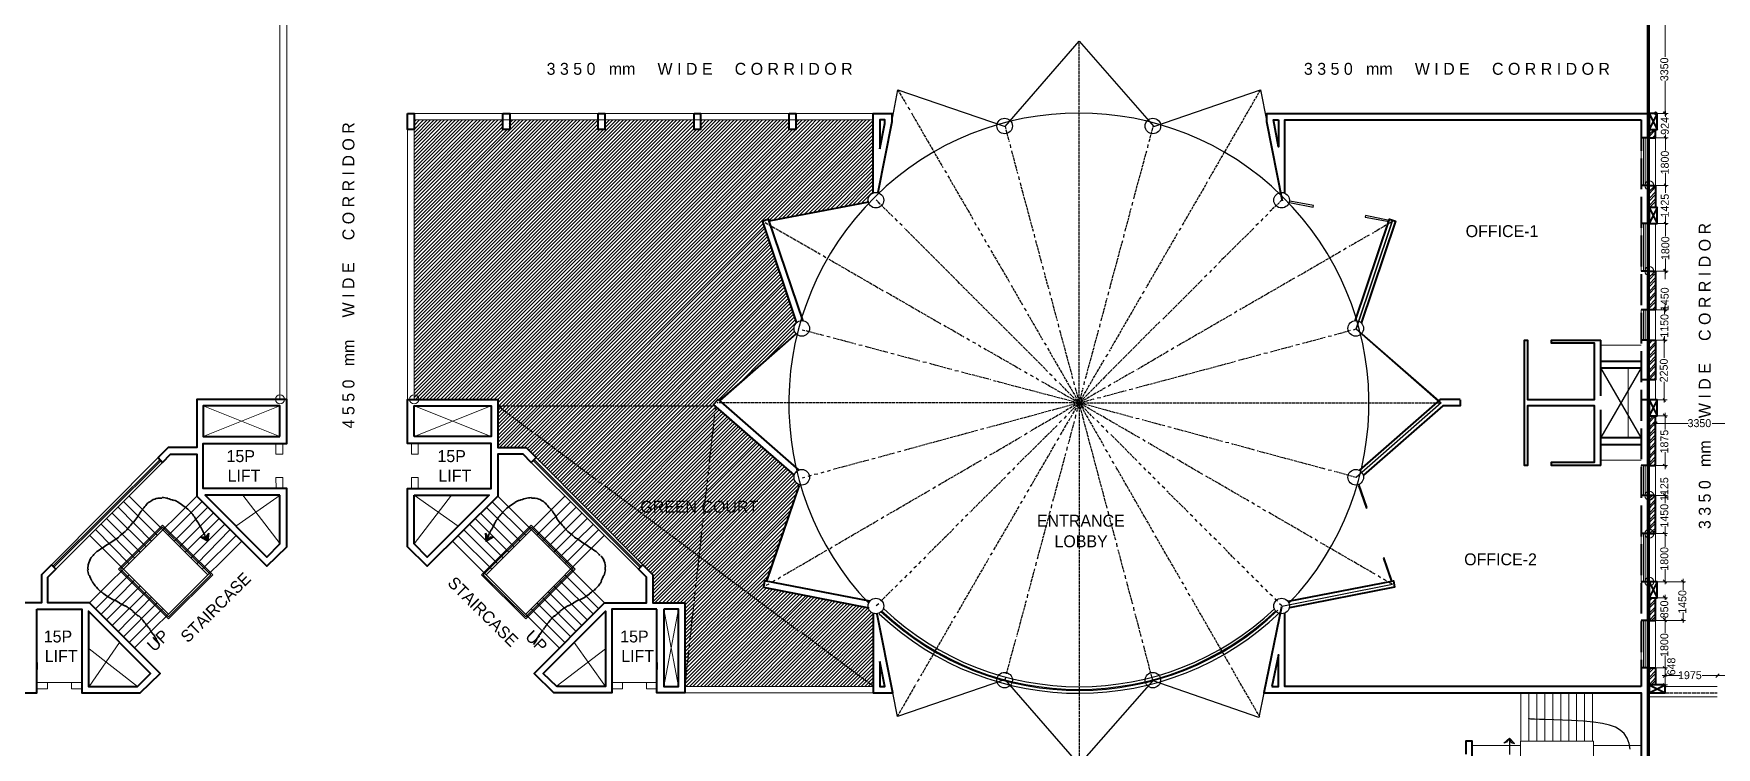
# Model space of a CAD drawing. Header units: millimetres. Extents: x 23593 to 241524, y 4405 to 182732.
# Drawn here: x 105452 to 168874, y 51549 to 78439 of the extents above; entities that cross this region are included whole.
import ezdxf

# ---------------------------------------------------------------- set-up
doc = ezdxf.new("R2010")
doc.units = ezdxf.units.MM
doc.linetypes.add('PDF_IMPORT', pattern=[1, 0.8, -0.2])
for name, color, linetype in [('PDF_0', 7, 'Continuous'), ('PDF_AR_DIMENSION', 7, 'Continuous'), ('PDF_AR_ELEVATION', 2, 'Continuous'), ('PDF_AR_ELEVATIONS', 2, 'Continuous'), ('PDF_AR_STEPS', 6, 'Continuous'), ('PDF_dimensions', 1, 'Continuous'), ('PDF_ele', 3, 'Continuous'), ('PDF_ST COLUMN', 1, 'Continuous'), ('PDF_steps', 2, 'Continuous'), ('PDF_Text', 7, 'Continuous'), ('PDF_wall', 7, 'Continuous'), ('PDF_WINDOW', 2, 'Continuous'), ('PDF_window1', 4, 'Continuous')]:
    doc.layers.add(name, color=color, linetype=linetype)
for name, color, linetype, true_color in [('PDF_AR_HATCH', 7, 'Continuous', 0x767676), ('PDF_AR_WINDOW', 7, 'Continuous', 0x00a5dd), ('PDF_exp gap', 7, 'Continuous', 0xdd006e), ('PDF_faint 0.09', 9, 'Continuous', 0x808080)]:
    doc.layers.add(name, color=color, linetype=linetype, true_color=true_color)
doc.styles.add('PDF Century Gothic', font='GOTHIC.TTF')

msp = doc.modelspace()

# ---------------------------------------------------------------- hatches: boundary and pattern name
at = {"layer": 'PDF_wall', "transparency": 33554559}
msp.add_hatch(color=2, dxfattribs=at).paths.add_polyline_path([(166584, 75513), (166546, 75494), (166508, 75456), (166508, 75419), (166546, 75381), (166584, 75362), (166622, 75381), (166659, 75419), (166659, 75456), (166622, 75494)])

# ---------------------------------------------------------------- linework, layer by layer
at = {"layer": 'PDF_0', "color": 8, "lineweight": 25, "true_color": 0x808080}
for points in [[(137797, 75117), (138023, 76325), (142063, 74947), (144857, 78156), (147669, 74947), (151690, 76325), (151936, 75117)], [(142252, 74267), (142271, 74135)], [(147443, 74135), (147462, 74267)], [(142573, 73059), (142592, 72927)], [(146858, 71964), (146877, 72096)], [(138005, 71379), (137929, 71473)], [(138193, 71209), (138099, 71285)], [(151615, 71285), (151520, 71209)], [(151785, 71473), (151709, 71379)], [(151973, 71643), (151879, 71549)], [(156655, 71360), (155296, 67321), (158505, 64527), (155296, 61714)], [(156655, 71341), (156655, 71341)], [(143158, 70888), (143177, 70756)], [(146537, 70756), (146556, 70888)], [(143479, 69680), (143498, 69548)], [(149670, 69340), (149576, 69265)], [(149840, 69529), (149765, 69435)], [(150029, 69699), (149935, 69605)], [(143743, 68717), (143762, 68585)], [(145952, 68585), (145971, 68717)], [(144064, 67509), (144083, 67377)], [(145631, 67377), (145650, 67509)], [(155201, 67283), (155296, 67321)], [(135343, 67037), (135475, 67019)], [(136551, 66716), (136683, 66698)], [(153030, 66716), (153163, 66735)], [(154239, 67037), (154371, 67056)], [(137759, 66396), (137891, 66377)], [(138967, 66075), (139099, 66056)], [(151822, 66396), (151954, 66414)], [(140175, 65754), (140308, 65735)], [(143837, 65546), (143743, 65622)], [(144007, 65357), (143932, 65452)], [(144649, 65338), (144668, 65206)], [(145046, 65206), (145064, 65338)], [(145536, 64716), (145669, 64734)], [(146744, 65036), (146877, 65055)], [(131152, 64281), (131152, 64414)], [(144725, 64074), (144706, 63942)], [(141270, 63545), (141138, 63526)], [(144196, 63866), (144102, 63772)], [(144366, 64036), (144291, 63942)], [(145612, 63772), (145518, 63866)], [(145782, 63602), (145687, 63677)], [(145952, 63413), (145876, 63507)], [(147122, 63923), (146990, 63942)], [(148330, 63602), (148198, 63621)], [(144404, 62866), (144385, 62734)], [(150501, 63017), (150369, 63036)], [(130907, 62035), (130907, 62167)], [(137174, 62431), (137042, 62413)], [(138137, 62696), (138005, 62677)], [(147198, 62186), (147103, 62262)], [(126867, 61488), (126754, 61544)], [(130850, 61544), (130850, 61676)], [(130869, 61790), (130888, 61922)], [(134512, 61714), (134418, 61695)], [(134758, 61790), (134626, 61752)], [(135003, 61846), (134871, 61827)], [(135230, 61922), (135116, 61884)], [(135475, 61978), (135362, 61941)], [(142252, 61922), (142157, 61827)], [(142422, 62092), (142346, 61997)], [(147367, 61997), (147292, 62092)], [(147556, 61827), (147462, 61922)], [(147726, 61658), (147632, 61733)], [(147896, 61469), (147820, 61563)], [(154371, 61978), (154239, 61997)], [(148085, 61299), (147990, 61393)], [(130718, 60298), (130718, 60431)], [(140666, 60317), (140572, 60242)], [(143819, 60695), (143800, 60563)], [(145971, 60317), (145952, 60449)], [(149142, 60242), (149047, 60317)], [(130662, 59808), (130662, 59940)], [(130680, 60053), (130699, 60185)], [(140308, 59978), (140213, 59883)], [(140477, 60147), (140402, 60053)], [(149312, 60053), (149236, 60147)], [(149500, 59883), (149406, 59978)], [(149670, 59713), (149576, 59789)], [(149840, 59524), (149765, 59619)], [(146291, 59109), (146273, 59241)], [(150029, 59355), (149935, 59449)], [(150199, 59185), (150105, 59260)], [(138722, 58373), (138628, 58298)], [(138892, 58562), (138797, 58467)], [(139062, 58732), (138986, 58637)], [(143233, 58524), (143215, 58392)], [(150916, 58467), (150822, 58562)], [(151086, 58298), (150992, 58373)], [(138193, 57844), (138099, 57769)], [(138363, 58033), (138269, 57939)], [(138533, 58203), (138458, 58109)], [(146612, 57901), (146593, 58033)], [(151256, 58109), (151181, 58203)], [(151445, 57939), (151350, 58033)], [(151615, 57769), (151520, 57844)], [(130360, 57071), (130360, 57203)], [(130378, 57316), (130397, 57448)], [(130416, 57561), (130416, 57693)], [(138005, 57675), (137929, 57580)], [(142913, 57316), (142894, 57184)], [(151785, 57580), (151709, 57675)], [(151973, 57410), (151879, 57505)], [(152143, 57240), (152049, 57316)], [(152332, 57052), (152238, 57146)], [(152502, 56863), (156674, 57693)], [(137306, 56957), (137212, 56882)], [(146933, 56693), (146914, 56825)], [(152502, 56882), (152407, 56957)], [(130171, 55334), (130171, 55466)], [(147254, 55485), (147235, 55617)], [(142044, 54088), (138005, 52710), (137835, 53597)], [(142082, 54164), (142044, 54069)], [(147669, 54107), (144857, 50898), (142063, 54107)], [(151822, 53597), (151634, 52672), (147613, 54069)]]:
    msp.add_lwpolyline(points, dxfattribs=at)
at = {"layer": 'PDF_0', "color": 6, "linetype": 'PDF_IMPORT', "lineweight": 25, "ltscale": 132.136405}
for points in [[(144857, 64508), (144857, 78156)], [(144857, 64546), (144857, 50898)]]:
    msp.add_lwpolyline(points, dxfattribs=at)
at = {"layer": 'PDF_0', "color": 6, "linetype": 'PDF_IMPORT', "lineweight": 25, "ltscale": 136.12131}
for points in [[(138023, 76325), (138344, 75777)], [(151690, 76325), (149746, 72965)], [(138533, 75456), (139722, 73399)], [(139911, 73078), (140855, 71455)], [(149689, 72851), (148745, 71228)], [(156655, 71360), (155900, 70907)], [(148557, 70907), (147367, 68850)], [(155786, 70850), (155031, 70416)], [(135419, 69944), (137476, 68755)], [(141535, 70265), (142233, 69076)], [(154710, 70228), (153087, 69284)], [(152974, 69227), (150916, 68038)], [(137589, 68699), (139647, 67509)], [(147179, 68529), (145989, 66471)], [(142913, 67887), (143479, 66905)], [(139760, 67453), (140515, 67019)], [(150595, 67849), (148538, 66660)], [(141270, 66584), (142686, 65773)], [(143668, 66584), (144857, 64527), (145801, 66150)], [(148217, 66471), (147028, 65773)], [(143441, 65338), (144857, 64527), (131209, 64527)], [(146914, 65716), (146159, 65282)], [(145838, 65093), (144857, 64527), (145801, 62885)], [(147141, 63205), (144857, 64527), (158505, 64527)], [(141497, 62564), (142686, 63262)], [(143026, 61374), (143970, 62998)], [(148443, 62450), (147462, 63017)], [(139553, 61431), (141176, 62375)], [(149519, 61827), (148557, 62394)], [(147669, 59638), (146235, 62129)], [(151256, 60827), (149633, 61771)], [(137608, 60298), (139232, 61242)], [(141648, 58996), (142592, 60619)], [(153634, 59449), (152011, 60393)], [(135664, 59166), (137287, 60110)], [(148670, 57901), (147726, 59524)], [(156013, 58071), (153955, 59260)], [(133720, 58033), (135343, 58977)], [(140270, 56617), (141459, 58675)], [(150539, 54654), (149104, 57146)], [(138892, 54239), (140081, 56297)], [(151671, 52691), (150595, 54541)]]:
    msp.add_lwpolyline(points, dxfattribs=at)
at = {"layer": 'PDF_0', "color": 6, "lineweight": 25}
for points in [[(138401, 75664), (138477, 75570)], [(139779, 73286), (139855, 73191)], [(140912, 71341), (140968, 71228)], [(141044, 71134), (141100, 71020)], [(148689, 71115), (148613, 71020)], [(141157, 70907), (141233, 70813)], [(141289, 70699), (141346, 70586)], [(141402, 70473), (141478, 70379)], [(135211, 70077), (135305, 70001)], [(154918, 70360), (154824, 70284)], [(147311, 68736), (147235, 68642)], [(142780, 68094), (142856, 68000)], [(150803, 67981), (150709, 67906)], [(140628, 66962), (140723, 66886)], [(140836, 66830), (140949, 66773)], [(141063, 66716), (141157, 66641)], [(143535, 66792), (143611, 66698)], [(148425, 66603), (148330, 66528)], [(145933, 66358), (145857, 66263)], [(142799, 65716), (142894, 65641)], [(143007, 65584), (143120, 65527)], [(143233, 65471), (143328, 65395)], [(146046, 65225), (145952, 65150)], [(142799, 63319), (142894, 63394)], [(144026, 63111), (144102, 63205)], [(147349, 63073), (147254, 63149)], [(141289, 62431), (141384, 62507)], [(145933, 62677), (145857, 62771)], [(146046, 62450), (145989, 62564)], [(146178, 62243), (146103, 62337)], [(139345, 61299), (139439, 61374)], [(142780, 60940), (142837, 61053)], [(142894, 61167), (142969, 61261)], [(142648, 60733), (142724, 60827)], [(151464, 60695), (151369, 60770)], [(151690, 60582), (151577, 60638)], [(151898, 60449), (151785, 60506)], [(137401, 60166), (137495, 60242)], [(135456, 59034), (135551, 59109)], [(153842, 59317), (153748, 59392)], [(141516, 58788), (141591, 58883)], [(133285, 57788), (133399, 57844)], [(133512, 57901), (133606, 57977)], [(148802, 57693), (148727, 57788)], [(156221, 57939), (156126, 58014)], [(156447, 57826), (156334, 57882)], [(156674, 57693), (156560, 57750)], [(133059, 57656), (133172, 57712)], [(148915, 57467), (148859, 57580)], [(149047, 57259), (148972, 57354)], [(140138, 56410), (140213, 56504)], [(138760, 54031), (138835, 54126)]]:
    msp.add_lwpolyline(points, dxfattribs=at)
at = {"layer": 'PDF_0', "lineweight": 13}
for points in [[(166867, 75494), (166999, 75381)], [(166999, 75400), (166905, 75494)], [(167018, 71247), (166905, 71341), (166999, 71247)], [(166999, 69435), (166886, 69548)], [(166905, 69548), (167018, 69435)], [(166980, 68000), (166867, 68094)], [(166886, 68094), (166999, 68000)], [(166961, 66849), (166867, 66943), (166980, 66849)], [(166867, 64697), (166961, 64583)], [(166999, 63979), (166867, 64112)], [(166867, 57863), (166999, 57731)], [(167660, 57750), (167565, 57844)], [(166999, 57127), (166867, 57259)], [(167565, 56391), (167660, 56297)], [(166999, 54315), (166867, 54182)], [(166999, 53824), (166867, 53956)]]:
    msp.add_lwpolyline(points, dxfattribs=at)
at = {"layer": 'PDF_0', "color": 8, "linetype": 'PDF_IMPORT', "lineweight": 25, "ltscale": 137.423935, "true_color": 0x808080}
for points in [[(142063, 74947), (142214, 74380)], [(147500, 74380), (147651, 74947)], [(142308, 74022), (142535, 73172)], [(146914, 72210), (147405, 74022)], [(142629, 72814), (143120, 71001)], [(146593, 71001), (146820, 71851)], [(143215, 70643), (143441, 69793)], [(146008, 68831), (146499, 70643)], [(143800, 68472), (144026, 67623)], [(145687, 67623), (145914, 68472)], [(134418, 67283), (135230, 67075)], [(144121, 67264), (144611, 65452)], [(145102, 65452), (145593, 67264)], [(135588, 66981), (136438, 66754)], [(136797, 66660), (137646, 66433)], [(152068, 66452), (152917, 66679)], [(153276, 66773), (154125, 67000)], [(138005, 66339), (138854, 66112)], [(139213, 66018), (140062, 65792)], [(146990, 65093), (150746, 66094)], [(150860, 66131), (151709, 66358)], [(140421, 65697), (141516, 65414)], [(141629, 65376), (144857, 64527), (141384, 63583)], [(144706, 65093), (144857, 64527), (145008, 65093)], [(145782, 64772), (146631, 64999)], [(145914, 60563), (144857, 64527), (144762, 64187)], [(146877, 63979), (144857, 64527), (145423, 64678)], [(141025, 63489), (138250, 62734)], [(144668, 63828), (144442, 62979)], [(148085, 63658), (147235, 63885)], [(150256, 63073), (148443, 63564)], [(151464, 62752), (150614, 62979)], [(136929, 62375), (135588, 62016)], [(144347, 62620), (143856, 60808)], [(154125, 62035), (151577, 62715)], [(155296, 61714), (154484, 61941)], [(143762, 60449), (143271, 58637)], [(146235, 59355), (146008, 60204)], [(146556, 58146), (146329, 58996)], [(143177, 58279), (142950, 57429)], [(146877, 56938), (146650, 57788)], [(142856, 57071), (142497, 55730)], [(147198, 55730), (146971, 56580)], [(142460, 55617), (142101, 54296)], [(147632, 54069), (147292, 55372)]]:
    msp.add_lwpolyline(points, dxfattribs=at)
at = {"layer": 'PDF_0', "color": 1, "linetype": 'PDF_IMPORT', "lineweight": 25, "ltscale": 188.766293}
msp.add_lwpolyline([(166338, 74833), (166338, 72342)], dxfattribs=at)
at = {"layer": 'PDF_0', "lineweight": 13}
for points in [[(166999, 74475), (166905, 74569)], [(166999, 72663), (166905, 72776)], [(166999, 62111), (166867, 62224)], [(166999, 60978), (166867, 61110)], [(166999, 59524), (166867, 59657)], [(166999, 56278), (166867, 56410)], [(166999, 54484), (166867, 54598)], [(168849, 54182), (168981, 54315)]]:
    msp.add_lwpolyline(points, close=True, dxfattribs=at)
at = {"layer": 'PDF_0', "color": 1, "linetype": 'PDF_IMPORT', "lineweight": 25, "ltscale": 132.136405}
for points in [[(166338, 71889), (166338, 74041)], [(166338, 70888), (166338, 69114)], [(166338, 68283), (166338, 70397)], [(166338, 67641), (166338, 66509)], [(166338, 64640), (166338, 66792)], [(166338, 61035), (166338, 62167)], [(166338, 57788), (166338, 59600)]]:
    msp.add_lwpolyline(points, dxfattribs=at)
at = {"layer": 'PDF_0', "color": 8, "linetype": 'PDF_IMPORT', "lineweight": 25, "ltscale": 133.477926, "true_color": 0x808080}
for points in [[(137835, 71549), (137212, 72172)], [(152502, 72172), (152049, 71738)], [(143668, 65716), (138269, 71115)], [(151445, 71115), (150105, 69793)], [(149500, 69170), (147990, 67660)], [(147896, 67585), (144460, 64130)], [(145423, 63942), (144102, 65282)], [(130926, 62299), (131134, 64149)], [(144026, 63677), (142516, 62186)], [(147028, 62356), (146046, 63338)], [(142082, 61733), (140742, 60412)], [(130737, 60544), (130831, 61431)], [(148972, 60412), (148160, 61205)], [(130435, 57826), (130643, 59675)], [(140138, 59789), (139156, 58826)], [(150727, 58637), (150293, 59090)], [(137835, 57505), (137382, 57052)], [(130190, 55579), (130341, 56957)], [(130001, 53843), (130152, 55202)]]:
    msp.add_lwpolyline(points, dxfattribs=at)
at = {"layer": 'PDF_0', "color": 6, "linetype": 'PDF_IMPORT', "lineweight": 25, "ltscale": 152.188251}
for points in [[(133021, 71322), (135098, 70133)], [(144158, 63319), (144857, 64527), (143007, 63451)], [(138005, 52710), (138703, 53918)]]:
    msp.add_lwpolyline(points, dxfattribs=at)
at = {"layer": 'PDF_0', "color": 1, "lineweight": 25}
msp.add_lwpolyline([(155296, 67321), (156655, 71360)], dxfattribs=at)
at = {"layer": 'PDF_0', "color": 8, "linetype": 'PDF_IMPORT', "lineweight": 25, "ltscale": 119.386286, "true_color": 0x808080}
for points in [[(143535, 69435), (143705, 68831)], [(154484, 67094), (155088, 67264)], [(137891, 62639), (137287, 62469)]]:
    msp.add_lwpolyline(points, dxfattribs=at)
at = {"layer": 'PDF_0', "color": 6, "linetype": 'PDF_IMPORT', "lineweight": 25, "ltscale": 126.628279}
msp.add_lwpolyline([(142290, 68963), (142724, 68208)], dxfattribs=at)
at = {"layer": 'PDF_0', "color": 8, "linetype": 'PDF_IMPORT', "lineweight": 25, "ltscale": 169.889663, "true_color": 0x808080}
msp.add_lwpolyline([(124262, 63413), (122941, 64414), (131152, 64414)], dxfattribs=at)
at = {"layer": 'PDF_0', "color": 70, "lineweight": 13, "true_color": 0x7fff00}
msp.add_lwpolyline([(166640, 63809), (166527, 63677)], dxfattribs=at)
at = {"layer": 'PDF_0', "color": 8, "linetype": 'PDF_IMPORT', "lineweight": 25, "ltscale": 136.12131, "true_color": 0x808080}
for points in [[(126660, 61620), (124357, 63356)], [(134267, 55938), (126962, 61412)]]:
    msp.add_lwpolyline(points, dxfattribs=at)
at = {"layer": 'PDF_0', "color": 8, "linetype": 'PDF_IMPORT', "lineweight": 25, "ltscale": 147.431188, "true_color": 0x808080}
msp.add_lwpolyline([(137099, 53843), (134380, 55881)], dxfattribs=at)
at = {"layer": 'PDF_0', "color": 1, "linetype": 'PDF_IMPORT', "lineweight": 25, "ltscale": 151.013034}
msp.add_lwpolyline([(166338, 53899), (166338, 56334)], dxfattribs=at)
at = {"layer": 'PDF_0', "color": 3, "lineweight": 25}
msp.add_lwpolyline([(129756, 53843), (129756, 53843)], dxfattribs=at)
at = {"layer": 'PDF_0', "color": 1, "linetype": 'PDF_IMPORT', "lineweight": 25, "ltscale": 169.889663}
msp.add_lwpolyline([(166942, 53597), (168906, 53597)], dxfattribs=at)
at = {"layer": 'PDF_0', "color": 1, "lineweight": 25}
for centre in [(142049, 74959), (147637, 74959), (137198, 72165), (152488, 72165), (134404, 67333), (155282, 67333), (134404, 61726), (155282, 61726), (137198, 56874), (152488, 56874), (142049, 54081), (147637, 54081)]:
    msp.add_circle(centre, 293, dxfattribs=at)
at = {"layer": 'PDF_AR_DIMENSION', "color": 2, "lineweight": 13}
for points in [[(114730, 64659), (114730, 83838), (119543, 83838), (119543, 85990)], [(114994, 64659), (114994, 83592), (119789, 83592), (119789, 85990)], [(119543, 64659), (119543, 75437)], [(119789, 64659), (119789, 75192)], [(114579, 62998), (114579, 62601), (114843, 62601), (114843, 62998)], [(119940, 62998), (119940, 62601), (119694, 62601), (119694, 62998)], [(106122, 58430), (110143, 62469)], [(110313, 62280), (106292, 58260)], [(124206, 62280), (128245, 58260)], [(128415, 58430), (124395, 62469)], [(114843, 61299), (114843, 61714), (114579, 61714), (114598, 61299)], [(119694, 61299), (119694, 61714), (119940, 61714), (119940, 61299)], [(105575, 53994), (105971, 53994)], [(105575, 53748), (105971, 53748), (105971, 53994), (106877, 53994)], [(107273, 53748), (106877, 53748), (106877, 53994), (107273, 53994)], [(127245, 53748), (127641, 53748), (127641, 53994), (127245, 53994)], [(128944, 53748), (128547, 53748), (128547, 53994), (127641, 53994)], [(128944, 53994), (128547, 53994)]]:
    msp.add_lwpolyline(points, dxfattribs=at)
at = {"layer": 'PDF_AR_DIMENSION', "lineweight": 13}
for points in [[(166942, 78892), (166942, 77571)], [(166942, 75343), (166942, 76664)], [(166961, 75532), (166961, 75305)], [(166584, 75437), (167037, 75437)], [(166640, 75437), (167056, 75437)], [(166584, 74513), (167056, 74513), (166961, 74513)], [(166961, 74418), (166961, 74645)], [(166961, 74626), (166961, 74041)], [(166961, 72625), (166961, 73191)], [(166338, 72719), (167056, 72719), (166584, 72719)], [(166961, 72814), (166961, 72436)], [(166961, 71190), (166961, 71587)], [(166961, 71398), (166961, 70813)], [(166961, 69397), (166961, 69963)], [(166584, 69491), (167037, 69491)], [(166640, 69491), (167056, 69491)], [(166942, 69586), (166942, 69189)], [(167037, 68038), (166584, 68038), (167018, 68038)], [(166924, 68151), (166924, 67887)], [(166942, 67943), (166942, 68340)], [(166905, 67000), (166905, 66226)], [(166924, 66792), (166924, 67037)], [(166905, 64546), (166905, 65320)], [(166584, 64640), (167018, 64640)], [(166942, 64149), (166942, 63526)], [(166584, 64036), (167037, 64036)], [(166942, 62073), (166942, 62677)], [(166942, 62262), (166942, 62035)], [(166942, 60940), (166942, 61186)], [(166942, 61148), (166942, 60751)], [(166942, 59487), (166942, 59883)], [(166942, 59694), (166942, 59109)], [(166584, 57788), (167716, 57788)], [(166640, 57788), (167037, 57788)], [(166942, 57693), (166942, 58260)], [(167622, 57901), (167622, 57486)], [(166640, 57184), (167037, 57184)], [(166942, 57297), (166942, 57108)], [(166942, 56448), (166942, 55862)], [(167622, 56240), (167622, 56636)], [(166584, 56334), (167716, 56334)], [(166942, 56240), (166942, 56429)], [(166942, 54447), (166942, 55013)], [(166942, 53767), (166942, 53899), (166942, 54541), (166942, 54673)], [(166640, 54541), (167037, 54541), (166584, 54541)], [(166829, 54258), (167509, 54258)], [(166942, 53786), (166942, 54352)], [(167188, 54296), (166942, 54220)], [(169019, 54258), (168339, 54258)], [(168811, 54258), (169208, 54258)], [(166584, 53899), (167037, 53899)]]:
    msp.add_lwpolyline(points, dxfattribs=at)
for points in [[(167056, 71285), (166640, 71285)], [(167018, 66886), (166584, 66886)], [(167037, 62167), (166584, 62167)], [(167037, 61035), (166584, 61035)], [(167037, 59600), (166584, 59600)], [(167037, 56334), (166584, 56334)]]:
    msp.add_lwpolyline(points, close=True, dxfattribs=at)
at = {"layer": 'PDF_AR_DIMENSION', "color": 6, "lineweight": 13}
msp.add_lwpolyline([(165546, 65848), (165546, 63224)], dxfattribs=at)
at = {"layer": 'PDF_AR_ELEVATION', "color": 251, "lineweight": 20, "true_color": 0x545454}
for points in [[(111842, 63262), (114730, 64414)], [(111842, 64414), (114730, 63262)], [(122696, 63262), (119789, 64414)], [(122696, 64414), (119789, 63262)], [(114749, 61053), (113069, 59883)], [(114749, 59222), (113333, 61053)], [(119789, 61053), (121450, 59883)], [(119789, 59222), (121204, 61053)], [(129756, 56750), (129208, 53843)], [(129208, 56750), (129756, 53843)], [(107538, 53843), (108689, 55504)], [(109369, 53843), (107538, 55258)], [(125150, 53843), (127000, 55258)], [(127000, 53843), (125829, 55504)]]:
    msp.add_lwpolyline(points, dxfattribs=at)
at = {"layer": 'PDF_AR_ELEVATIONS', "lineweight": 20}
for points in [[(134116, 75437), (119789, 75437), (119543, 75437), (119543, 64640)], [(119789, 75437), (119543, 75437), (137099, 75437)], [(134003, 75192), (119789, 75192), (119789, 64640)], [(137099, 75192), (119789, 75192)], [(130001, 53843), (137099, 53843)], [(130001, 53597), (137099, 53597)]]:
    msp.add_lwpolyline(points, dxfattribs=at)
at = {"layer": 'PDF_AR_ELEVATIONS', "lineweight": 35}
for points in [[(110131, 60941, 0.071307), (109908, 60855, 0.053188), (109749, 60743, 0.033088), (109606, 60578, 0.016467), (109470, 60397, 0.003165), (109340, 60196, -0.008388), (109193, 59999)], [(124214, 60961, 0.0498), (123988, 60923, 0.03916), (123764, 60853)], [(111909, 59540, 0.006735), (111806, 59747, 0.011481), (111690, 59942, 0.016468), (111569, 60137, 0.02172), (111448, 60318, 0.026899), (111300, 60486, 0.031554), (111128, 60628, 0.034865), (110919, 60761)], [(123588, 60761, 0.034865), (123380, 60628, 0.031554), (123208, 60486, 0.026899), (123059, 60318, 0.02172), (122919, 60137, 0.016468), (122801, 59946)], [(124883, 60578, 0.033088), (124739, 60743, 0.053188), (124582, 60863)], [(125167, 60196, 0.003165), (125038, 60397, 0.016467), (124900, 60578)], [(108650, 59474, 0.023877), (108906, 59686, 0.029635), (109022, 59817, 0.019465), (109180, 60012)], [(125309, 60012, 0.019465), (125466, 59817, 0.029635), (125583, 59686, 0.023877), (125839, 59474, 0.013351), (126055, 59328, 0.003355), (126259, 59188, -0.007238), (126462, 59049, -0.02004), (126653, 58923, -0.036952), (126798, 58774)], [(107568, 58613, -0.05855), (107690, 58774, -0.036952), (107836, 58923, -0.02004), (108026, 59049, -0.007238), (108230, 59188, 0.003355), (108452, 59328, 0.013351), (108663, 59474)], [(107649, 57808, 0.042257), (107714, 57704, 0.03748), (107934, 57461, 0.02925), (108102, 57330, 0.02016), (108295, 57199, 0.01117), (108489, 57086)], [(126574, 57461, 0.03748), (126793, 57704, 0.042257), (126858, 57808)], [(126018, 57086, 0.01117), (126213, 57199, 0.02016), (126399, 57321)], [(109200, 56685, 0.024045), (109066, 56780, 0.015258), (108876, 56894)], [(109841, 55991, 0.012249), (109698, 56165, 0.016085), (109563, 56343, 0.020017), (109412, 56501)], [(125077, 56501, 0.020017), (124925, 56343, 0.016085), (124791, 56165, 0.012249), (124667, 55991)], [(125613, 56894, 0.015258), (125423, 56780, 0.024045), (125289, 56685)]]:
    msp.add_lwpolyline(points, format="xyb", dxfattribs=at)
at = {"layer": 'PDF_AR_ELEVATIONS', "lineweight": 20}
for points in [[(108651, 58260), (110539, 56391), (112200, 58052), (110313, 59921)], [(108727, 58260), (110539, 56466), (112125, 58052), (110313, 59845)], [(125867, 58260), (123998, 56391), (122337, 58052), (124206, 59921)], [(125791, 58260), (123998, 56466), (122394, 58052), (124206, 59845)]]:
    msp.add_lwpolyline(points, close=True, dxfattribs=at)
at = {"layer": 'PDF_AR_ELEVATIONS', "lineweight": 35}
for points in [[(112049, 59619), (112011, 59317), (111974, 59524)], [(122488, 59619), (122507, 59317), (122545, 59524)], [(111747, 59468), (112011, 59317), (111879, 59468)], [(122771, 59468), (122507, 59317), (122658, 59468)]]:
    msp.add_lwpolyline(points, close=True, dxfattribs=at)
for centre, radius, start, end in [((110241, 60367), 576, 86.27014, 102.1455), ((110260, 59838), 1123, 76.86032, 88.26419), ((110165, 59461), 1501, 68.09875, 77.06905), ((124248, 60367), 576, 77.8545, 93.72986), ((124191, 60121), 840, 60.91363, 77.22847), ((110222, 59536), 1425, 60.57855, 68.79636), ((124286, 59536), 1425, 111.20364, 119.42145), ((130302, 55839), 8553, 152.8169, 154.36049), ((127117, 57478), 4955, 150.19414, 152.82527), ((131196, 64388), 7353, 214.72794, 216.6503), ((88545, 48318), 25907, 25.13059, 25.64297), ((145963, 48318), 25907, 154.35703, 154.86941), ((107843, 58309), 349, 173.2709, 191.25557), ((108372, 58252), 878, 154.82484, 172.76542), ((126211, 58196), 840, 29.79484, 43.19829), ((126136, 58252), 878, 7.23458, 25.17516), ((126645, 58309), 349, 348.74443, 6.7291), ((108485, 58366), 1010, 187.07522, 199.76442), ((108806, 58479), 1331, 199.45677, 209.52032), ((125683, 58479), 1331, 330.47968, 340.54323), ((126003, 58366), 1010, 340.23558, 352.92478), ((119323, 77248), 22874, 241.71569, 242.28137), ((115165, 77248), 22874, 297.71863, 298.28431), ((125286, 58875), 1897, 305.45829, 312.16004), ((104501, 49019), 8997, 60.85892, 62.28125), ((107390, 54326), 2954, 46.99399, 52.45424), ((127098, 54326), 2954, 127.54576, 133.00601), ((129988, 49019), 8997, 117.71875, 119.14108), ((104465, 52212), 6559, 33.10725, 35.07948), ((130024, 52212), 6559, 144.92052, 146.89275), ((100590, 49698), 11190, 31.94845, 33.11245), ((81263, 37645), 33954, 31.56905, 31.95331), ((153226, 37645), 33954, 148.04669, 148.43095), ((133899, 49698), 11190, 146.88755, 148.05155)]:
    msp.add_arc(centre, radius, start, end, dxfattribs=at)
at = {"layer": 'PDF_AR_HATCH', "color": 62, "lineweight": 13, "true_color": 0x8ab800}
for points in [[(119789, 75117), (119864, 75192)], [(119789, 74984), (119996, 75192)], [(119789, 74833), (120147, 75192)], [(119789, 74701), (120279, 75192)], [(119789, 74569), (120412, 75192)], [(119789, 74437), (120544, 75192)], [(119789, 74305), (120676, 75192)], [(119789, 74173), (120808, 75192)], [(119789, 74041), (120940, 75192)], [(119789, 73890), (121072, 75192)], [(119789, 73757), (121223, 75192)], [(119789, 73625), (121355, 75192)], [(119789, 73493), (121488, 75192)], [(119789, 73361), (121620, 75192)], [(119789, 73229), (121752, 75192)], [(119789, 73097), (121884, 75192)], [(119789, 72965), (122016, 75192)], [(119789, 72814), (122167, 75192)], [(119789, 72681), (122299, 75192)], [(119789, 72549), (122431, 75192)], [(119789, 72417), (122564, 75192)], [(119789, 72285), (122696, 75192)], [(119789, 72153), (122828, 75192)], [(119789, 72021), (122960, 75192)], [(119789, 71870), (123111, 75192)], [(119789, 71209), (123772, 75192)], [(119789, 71077), (123904, 75192)], [(119789, 70926), (124036, 75192)], [(119789, 70794), (124187, 75192)], [(119789, 70662), (124319, 75192)], [(119789, 70530), (124451, 75192)], [(119789, 70397), (124583, 75192)], [(119789, 70265), (124715, 75192)], [(119789, 70133), (124848, 75192)], [(119789, 70001), (124980, 75192)], [(119789, 69850), (125131, 75192)], [(119789, 69718), (125263, 75192)], [(119789, 69586), (125395, 75192)], [(119789, 69454), (125527, 75192)], [(119789, 69321), (125659, 75192)], [(119789, 69189), (125791, 75192)], [(119789, 69057), (125924, 75192)], [(119789, 68906), (126056, 75192)], [(119789, 68774), (126207, 75192)], [(119789, 68642), (126339, 75192)], [(119789, 68510), (126471, 75192)], [(119789, 68378), (126603, 75192)], [(119789, 68245), (126735, 75192)], [(119789, 67566), (127415, 75192)], [(119789, 67434), (127547, 75192)], [(119789, 67302), (127679, 75192)], [(119789, 67170), (127811, 75192)], [(119789, 67037), (127943, 75192)], [(119789, 66886), (128094, 75192)], [(119789, 66754), (128227, 75192)], [(119789, 66622), (128359, 75192)], [(119789, 66490), (128491, 75192)], [(119789, 66358), (128623, 75192)], [(119789, 66226), (128755, 75192)], [(119789, 66094), (128887, 75192)], [(119789, 65943), (129019, 75192)], [(119789, 65810), (129170, 75192)], [(119789, 65678), (129302, 75192)], [(119789, 65546), (129435, 75192)], [(119789, 65414), (129567, 75192)], [(119789, 65282), (129699, 75192)], [(119789, 65150), (129831, 75192)], [(119789, 64999), (129963, 75192)], [(119789, 64867), (130114, 75192)], [(119789, 64734), (130246, 75192)], [(119789, 71738), (123130, 75079)], [(119789, 68113), (126735, 75041)], [(119789, 71606), (123130, 74947)], [(119789, 67962), (126735, 74909)], [(119845, 64659), (130341, 75154)], [(119977, 64659), (130341, 75022)], [(120110, 64659), (130341, 74871)], [(120506, 64659), (131058, 75192)], [(120638, 64659), (131190, 75192)], [(120789, 64659), (131322, 75192)], [(120921, 64659), (131454, 75192)], [(121053, 64659), (131587, 75192)], [(121186, 64659), (131719, 75192)], [(121318, 64659), (131851, 75192)], [(121450, 64659), (131983, 75192)], [(121582, 64659), (132134, 75192)], [(121733, 64659), (132266, 75192)], [(121865, 64659), (132398, 75192)], [(121997, 64659), (132530, 75192)], [(122129, 64659), (132663, 75192)], [(122262, 64659), (132795, 75192)], [(122394, 64659), (132927, 75192)], [(122526, 64659), (133078, 75192)], [(122658, 64659), (133210, 75192)], [(122809, 64659), (133342, 75192)], [(122941, 64659), (133474, 75192)], [(122941, 64527), (133606, 75192)], [(122941, 64376), (133738, 75192)], [(122941, 64244), (133871, 75192)], [(122941, 63583), (134361, 75003), (134550, 75192)], [(122941, 63451), (134437, 74947), (134682, 75192)], [(122941, 63300), (134494, 74871), (134814, 75192)], [(122941, 63168), (134569, 74796), (134947, 75192)], [(122941, 63036), (134645, 74739), (135098, 75192)], [(122941, 62903), (134701, 74664), (135230, 75192)], [(122941, 64112), (133927, 75117)], [(122941, 63979), (133927, 74984)], [(122998, 62828), (134777, 74607), (135362, 75192)], [(123130, 62828), (134833, 74531), (135494, 75192)], [(123262, 62828), (134909, 74475), (135626, 75192)], [(123375, 75060), (123507, 75192)], [(123375, 74928), (123640, 75192)], [(123394, 62828), (134965, 74399), (135758, 75192)], [(123545, 62828), (135041, 74324), (135890, 75192)], [(123677, 62828), (135116, 74267), (136041, 75192)], [(123809, 62828), (135173, 74192), (136174, 75192)], [(123942, 62828), (135249, 74135), (136306, 75192)], [(124036, 62790), (135305, 74059), (136438, 75192)], [(124111, 62734), (135381, 74003), (136570, 75192)], [(124168, 62658), (135437, 73927), (136702, 75192)], [(126981, 75173), (127000, 75192)], [(126981, 75022), (127151, 75192)], [(126981, 74890), (127283, 75192)], [(130586, 75135), (130643, 75192)], [(130586, 74984), (130775, 75192)], [(130586, 74852), (130907, 75192)], [(136834, 75192), (135513, 73871), (133059, 71417)], [(136966, 75192), (135570, 73795), (133172, 71398)], [(137099, 75173), (135645, 73720), (133342, 71417)], [(137099, 75041), (135721, 73663), (133512, 71455)], [(137099, 74909), (135777, 73588), (133682, 71492)], [(134286, 75192), (134229, 75135), (134173, 75098)], [(134418, 75192), (134305, 75079), (134173, 74966)], [(119789, 71473), (123149, 74833)], [(119789, 71341), (123300, 74833)], [(119789, 67830), (126792, 74833)], [(119789, 67698), (126924, 74833)], [(120242, 64659), (130435, 74833)], [(120374, 64659), (130567, 74833)], [(122941, 63847), (133927, 74833)], [(122941, 63715), (134059, 74833)], [(137099, 74777), (135853, 73531), (133833, 71511)], [(137099, 74626), (135909, 73455), (134003, 71549)], [(137099, 74494), (135985, 73399), (134173, 71587)], [(137099, 74362), (136041, 73323), (134343, 71624)], [(137099, 74229), (136117, 73248), (134512, 71643)], [(137099, 74097), (136192, 73191), (134682, 71681)], [(137099, 73965), (136249, 73116), (134852, 71719)], [(137099, 73833), (136325, 73059), (135003, 71738)], [(137099, 73701), (136381, 72984), (135173, 71775)], [(137099, 73550), (136457, 72927), (135343, 71813)], [(137099, 73418), (136513, 72851), (135513, 71851)], [(137099, 73286), (136589, 72776), (135683, 71870)], [(137099, 73153), (136664, 72719), (135853, 71908)], [(137099, 73021), (136721, 72644), (136023, 71945)], [(137099, 72889), (136797, 72587), (136174, 71964)], [(137099, 72757), (136853, 72512), (136343, 72002)], [(137099, 72606), (136929, 72455), (136513, 72040)], [(137099, 72474), (136985, 72379), (136683, 72077)], [(136853, 72096), (136910, 72172)], [(124244, 62601), (132946, 71285)], [(124319, 62526), (132983, 71190)], [(124376, 62469), (133002, 71096)], [(124451, 62394), (133040, 70983)], [(124508, 62318), (133078, 70888)], [(124583, 62262), (133116, 70794)], [(124640, 62186), (133153, 70681)], [(124715, 62129), (133191, 70586)], [(124791, 62054), (133210, 70492)], [(124848, 61997), (133248, 70397)], [(124923, 61922), (133285, 70284)], [(124980, 61846), (133323, 70190)], [(125055, 61790), (133361, 70095)], [(125112, 61714), (133380, 69982)], [(125187, 61658), (133418, 69888)], [(125263, 61582), (133455, 69793)], [(125320, 61525), (133493, 69680)], [(125395, 61450), (133531, 69586)], [(125452, 61374), (133550, 69491)], [(125527, 61318), (133587, 69378)], [(125584, 61242), (133625, 69284)], [(125659, 61186), (133663, 69189)], [(125735, 61110), (133701, 69076)], [(125791, 61053), (133720, 68982)], [(125867, 60978), (133757, 68887)], [(125924, 60902), (133795, 68774)], [(125999, 60846), (133833, 68680)], [(126056, 60770), (133871, 68585)], [(126131, 60714), (133908, 68472)], [(126207, 60638), (133927, 68378)], [(126263, 60582), (133965, 68283)], [(126339, 60506), (134003, 68170)], [(126395, 60431), (134041, 68076)], [(126471, 60374), (134078, 67981)], [(126528, 60298), (134097, 67868)], [(126603, 60242), (134135, 67774)], [(126660, 60166), (134173, 67679)], [(131266, 64640), (134210, 67566)], [(131964, 65187), (134116, 67358)], [(133002, 66094), (134135, 67226)], [(134041, 67019), (134173, 67132)], [(126735, 60110), (131096, 64470)], [(126811, 60034), (131171, 64395)], [(126867, 59959), (131247, 64338)], [(126943, 59902), (131303, 64281)], [(127000, 59827), (131379, 64206)], [(127075, 59770), (131454, 64149)], [(127132, 59694), (131530, 64093)], [(127207, 59638), (131605, 64017)], [(127283, 59562), (131662, 63960)], [(127339, 59506), (131738, 63904)], [(127415, 59430), (131813, 63828)], [(127471, 59355), (131889, 63772)], [(127547, 59298), (131964, 63715)], [(127604, 59222), (132021, 63640)], [(127679, 59166), (132096, 63583)], [(127755, 59090), (132172, 63526)], [(127811, 59034), (132247, 63451)], [(127887, 58958), (132323, 63394)], [(127943, 58883), (132379, 63338)], [(128019, 58826), (132455, 63262)], [(128076, 58751), (132530, 63205)], [(128151, 58694), (132606, 63149)], [(128227, 58618), (132681, 63073)], [(128283, 58562), (132738, 63017)], [(128359, 58486), (132814, 62960)], [(128415, 58411), (132889, 62885)], [(128491, 58354), (132965, 62828)], [(128547, 58279), (133040, 62771)], [(128623, 58222), (133116, 62696)], [(128698, 58146), (133172, 62639)], [(128755, 58090), (133248, 62582)], [(128793, 57977), (133323, 62507)], [(128793, 57844), (133399, 62450)], [(128793, 57712), (133474, 62394)], [(128793, 57580), (133531, 62318)], [(128793, 57448), (133606, 62262)], [(128793, 57316), (133682, 62205)], [(128793, 57165), (133757, 62129)], [(128793, 57033), (133833, 62073)], [(128868, 56995), (133890, 62016)], [(129000, 56995), (133965, 61941)], [(129151, 56995), (134041, 61884)], [(129284, 56976), (134116, 61827)], [(129416, 56976), (134116, 61695)], [(129548, 56976), (134154, 61582)], [(129680, 56976), (134210, 61507)], [(129812, 56976), (134286, 61450)], [(129944, 56976), (134267, 61299)], [(130001, 56901), (134192, 61091)], [(130001, 56768), (134116, 60884)], [(130001, 56636), (134059, 60676)], [(130001, 56504), (133984, 60468)], [(130001, 56353), (133908, 60280)], [(130001, 56221), (133833, 60072)], [(130001, 56089), (133776, 59864)], [(130001, 55957), (133701, 59657)], [(130001, 55825), (133625, 59449)], [(130001, 55693), (133569, 59241)], [(130001, 55560), (133493, 59053)], [(130001, 55409), (133418, 58845)], [(130001, 55277), (133342, 58637)], [(130001, 55145), (133285, 58430)], [(130001, 55013), (133210, 58222)], [(130001, 54881), (133134, 58014)], [(130001, 54749), (132983, 57731)], [(133059, 57807), (133078, 57807)], [(130001, 54617), (132965, 57580)], [(130001, 54484), (133078, 57561)], [(130001, 54333), (133191, 57524)], [(130001, 54201), (133304, 57505)], [(130001, 54069), (133418, 57486)], [(130001, 53937), (133531, 57467)], [(130039, 53843), (133644, 57448)], [(130171, 53843), (133757, 57429)], [(130303, 53843), (133871, 57391)], [(130454, 53843), (133984, 57373)], [(130586, 53843), (134097, 57354)], [(130718, 53843), (134210, 57335)], [(130850, 53843), (134324, 57316)], [(130983, 53843), (134437, 57297)], [(131115, 53843), (134550, 57259)], [(131247, 53843), (134645, 57240)], [(131379, 53843), (134758, 57222)], [(131530, 53843), (134871, 57203)], [(131662, 53843), (134984, 57184)], [(131794, 53843), (135098, 57165)], [(131926, 53843), (135211, 57127)], [(132058, 53843), (135324, 57108)], [(132191, 53843), (135437, 57089)], [(132323, 53843), (135551, 57071)], [(132474, 53843), (135664, 57052)], [(132606, 53843), (135777, 57014)], [(132738, 53843), (135890, 56995)], [(132870, 53843), (136004, 56976)], [(133002, 53843), (136117, 56957)], [(133134, 53843), (136230, 56938)], [(133267, 53843), (136343, 56920)], [(133399, 53843), (136457, 56882)], [(133550, 53843), (136570, 56863)], [(133682, 53843), (136683, 56844)], [(133814, 53843), (136797, 56825)], [(133946, 53843), (136910, 56806)], [(134078, 53843), (136948, 56712)], [(134210, 53843), (137023, 56636)], [(134343, 53843), (137099, 56580)], [(134494, 53843), (137099, 56448)], [(134626, 53843), (137099, 56315)], [(134758, 53843), (137099, 56183)], [(134890, 53843), (137099, 56051)], [(135022, 53843), (137099, 55919)], [(135154, 53843), (137099, 55768)], [(135286, 53843), (137099, 55636)], [(135437, 53843), (137099, 55504)], [(135570, 53843), (137099, 55372)], [(135702, 53843), (137099, 55239)], [(135834, 53843), (137099, 55107)], [(135966, 53843), (137099, 54975)], [(136098, 53843), (137099, 54843)], [(136230, 53843), (137099, 54692)], [(136362, 53843), (137099, 54560)], [(136513, 53843), (137099, 54428)], [(136645, 53843), (137099, 54296)], [(136778, 53843), (137099, 54164)], [(136910, 53843), (137099, 54031)], [(137042, 53843), (137099, 53899)]]:
    msp.add_lwpolyline(points, dxfattribs=at)
at = {"layer": 'PDF_AR_HATCH', "lineweight": 5}
for points in [[(166338, 74645), (166527, 74833)], [(166338, 74833), (166338, 74833)], [(166338, 74569), (166584, 74815)], [(166471, 74513), (166584, 74626)], [(166565, 74513), (166584, 74550)], [(166338, 72493), (166565, 72719)], [(166338, 72681), (166376, 72719)], [(166338, 72398), (166584, 72663)], [(166338, 72228), (166584, 72474)], [(166338, 72134), (166584, 72379)], [(166338, 71964), (166584, 72210)], [(166357, 71889), (166584, 72115)], [(166546, 71889), (166584, 71945)], [(166338, 69265), (166565, 69491)], [(166338, 69435), (166376, 69491)], [(166338, 69170), (166584, 69416)], [(166338, 69001), (166584, 69246)], [(166338, 68906), (166584, 69152)], [(166338, 68717), (166584, 68982)], [(166338, 68642), (166584, 68887)], [(166338, 68453), (166584, 68699)], [(166338, 68359), (166584, 68623)], [(166338, 68189), (166584, 68434)], [(166338, 68094), (166584, 68340)], [(166471, 68038), (166584, 68170)], [(166546, 68038), (166584, 68076)], [(166338, 66830), (166395, 66886)], [(166338, 66754), (166471, 66886)], [(166338, 66565), (166584, 66811)], [(166338, 66471), (166584, 66735)], [(166338, 66301), (166584, 66547)], [(166338, 66207), (166584, 66452)], [(166338, 66037), (166584, 66282)], [(166338, 65943), (166584, 66188)], [(166338, 65754), (166584, 66018)], [(166338, 65678), (166584, 65924)], [(166338, 65489), (166584, 65735)], [(166338, 65395), (166584, 65659)], [(166508, 65395), (166584, 65471)], [(166338, 65225), (166338, 65225)], [(166338, 65131), (166338, 65131)], [(166338, 64961), (166338, 64961)], [(166338, 64867), (166338, 64867)], [(166338, 64678), (166338, 64678)], [(166338, 63866), (166508, 64036)], [(166338, 63791), (166584, 64036)], [(166338, 63602), (166584, 63847)], [(166338, 63507), (166584, 63772)], [(166338, 63338), (166584, 63583)], [(166338, 63243), (166584, 63489)], [(166338, 63073), (166584, 63319)], [(166338, 62979), (166584, 63224)], [(166338, 62790), (166584, 63054)], [(166338, 62715), (166584, 62960)], [(166338, 62526), (166584, 62771)], [(166338, 62431), (166584, 62696)], [(166338, 62262), (166584, 62507)], [(166338, 62167), (166584, 62413)], [(166508, 62167), (166584, 62243)], [(166338, 60921), (166471, 61035)], [(166338, 60827), (166565, 61035)], [(166338, 60638), (166584, 60884)], [(166338, 60544), (166584, 60808)], [(166338, 60374), (166584, 60619)], [(166338, 60280), (166584, 60525)], [(166338, 60110), (166584, 60355)], [(166338, 60015), (166584, 60261)], [(166338, 59827), (166584, 60091)], [(166338, 59751), (166584, 59996)], [(166357, 59600), (166584, 59808)], [(166452, 59600), (166584, 59732)], [(166338, 57146), (166395, 57184)], [(166338, 57052), (166471, 57184)], [(166338, 56863), (166584, 57127)], [(166338, 56787), (166584, 57033)], [(166338, 56599), (166584, 56844)], [(166338, 56504), (166584, 56768)], [(166338, 56334), (166584, 56580)], [(166433, 56334), (166584, 56485)], [(166338, 56334), (166338, 56334)], [(166338, 56240), (166338, 56240)], [(166338, 54447), (166433, 54541)], [(166338, 54352), (166527, 54541)], [(166338, 54182), (166584, 54428)], [(166338, 54088), (166584, 54333)], [(166338, 53899), (166584, 54164)], [(166414, 53899), (166584, 54069)]]:
    msp.add_lwpolyline(points, dxfattribs=at)
at = {"layer": 'PDF_AR_STEPS', "lineweight": 25}
for points in [[(111596, 61016), (107557, 56995)], [(112011, 58052), (109048, 61016)], [(122507, 58052), (125471, 61016)], [(122941, 61016), (126962, 56995)], [(109690, 59109), (108406, 60374)], [(109897, 59317), (108633, 60600)], [(110105, 59543), (108840, 60808)], [(111804, 60808), (110539, 59543)], [(112011, 60600), (110747, 59317)], [(112219, 60374), (110954, 59109)], [(122299, 60374), (123564, 59109)], [(122507, 60600), (123791, 59317)], [(122715, 60808), (123998, 59543)], [(124413, 59543), (125697, 60808)], [(124621, 59317), (125905, 60600)], [(124848, 59109), (126112, 60374)], [(109048, 58467), (107783, 59751)], [(109256, 58694), (107991, 59959)], [(109463, 58902), (108198, 60166)], [(112446, 60166), (111162, 58902)], [(112653, 59959), (111389, 58694)], [(112861, 59751), (111596, 58467)], [(121657, 59751), (122941, 58467)], [(121884, 59959), (123149, 58694)], [(122092, 60166), (123356, 58902)], [(125055, 58902), (126320, 60166)], [(125263, 58694), (126547, 59959)], [(125471, 58467), (126754, 59751)], [(110539, 56561), (107557, 59543)], [(113295, 59317), (109256, 55296)], [(113069, 59524), (111804, 58260)], [(121242, 59317), (125263, 55296)], [(121450, 59524), (122715, 58260)], [(123998, 56561), (126962, 59543)], [(109048, 58052), (107783, 56768)], [(109256, 57844), (107991, 56561)], [(125263, 57844), (126547, 56561)], [(125471, 58052), (126754, 56768)], [(109463, 57618), (108198, 56353)], [(109690, 57410), (108406, 56146)], [(109897, 57203), (108633, 55919)], [(124621, 57203), (125905, 55919)], [(124848, 57410), (126112, 56146)], [(125055, 57618), (126320, 56353)], [(110105, 56995), (108840, 55711)], [(110313, 56768), (109048, 55504)], [(124206, 56768), (125471, 55504)], [(124413, 56995), (125697, 55711)]]:
    msp.add_lwpolyline(points, dxfattribs=at)
at = {"layer": 'PDF_AR_WINDOW', "color": 2, "lineweight": 20}
for points in [[(166036, 74513), (166036, 72719)], [(166282, 72719), (166282, 74513)], [(166036, 71285), (166036, 69491)], [(166282, 69491), (166282, 71285)], [(166036, 68038), (166036, 66886)], [(166282, 66886), (166282, 68038)], [(164526, 66698), (166036, 66698)], [(166584, 65395), (166584, 64640)], [(164526, 62375), (166036, 62375)], [(166036, 62167), (166036, 61035)], [(166282, 61035), (166282, 62167)], [(166036, 59600), (166036, 57788)], [(166282, 57788), (166282, 59600)], [(166036, 56334), (166036, 54541)], [(166282, 54541), (166282, 56334)]]:
    msp.add_lwpolyline(points, dxfattribs=at)
at = {"layer": 'PDF_AR_WINDOW', "lineweight": 20}
for points in [[(166131, 74513), (166131, 72719)], [(166187, 74513), (166187, 72719)], [(166131, 71285), (166131, 69491)], [(166187, 71285), (166187, 69491)], [(166131, 68038), (166131, 66886)], [(166187, 68038), (166187, 66886)], [(166131, 62167), (166131, 61035)], [(166187, 62167), (166187, 61035)], [(166131, 59600), (166131, 57788)], [(166187, 59600), (166187, 57788)], [(166131, 56334), (166131, 54541)], [(166187, 56334), (166187, 54541)]]:
    msp.add_lwpolyline(points, dxfattribs=at)
at = {"layer": 'PDF_dimensions', "color": 70, "lineweight": 13, "true_color": 0x7fff00}
for points in [[(166489, 63753), (167811, 63753)], [(166584, 64036), (166584, 63640)], [(170038, 63753), (168717, 63753)]]:
    msp.add_lwpolyline(points, dxfattribs=at)
at = {"layer": 'PDF_ele', "lineweight": 30}
for points in [[(165621, 51483), (165583, 51691), (165508, 51898), (165395, 52068), (165244, 52200), (165074, 52314), (164847, 52389), (164583, 52446), (164243, 52502), (163866, 52540), (163413, 52559), (162412, 52597), (162204, 52597), (162016, 52616), (161884, 52616), (161789, 52635)], [(161072, 51898), (161072, 51559), (161072, 51275)]]:
    msp.add_lwpolyline(points, dxfattribs=at)
for points in [[(160959, 51747), (160864, 51710), (161072, 51898)], [(161147, 51728), (161261, 51691), (161072, 51898)]]:
    msp.add_lwpolyline(points, close=True, dxfattribs=at)
at = {"layer": 'PDF_exp gap', "lineweight": 35}
for points in [[(166282, 4405), (166282, 182732)], [(166338, 4405), (166338, 182732)]]:
    msp.add_lwpolyline(points, dxfattribs=at)
at = {"layer": 'PDF_faint 0.09', "lineweight": 25}
for points in [[(166036, 63224), (164526, 65848)], [(166036, 65848), (164526, 63224)], [(152577, 56787), (152577, 56787)]]:
    msp.add_lwpolyline(points, dxfattribs=at)
for centre, radius, start, end in [((144847, 64514), 10933, 316.41053, 223.58947), ((144846, 64532), 10946, 226.59718, 313.83254), ((144857, 64535), 10701, 226.53231, 313.46769)]:
    msp.add_arc(centre, radius, start, end, dxfattribs=at)
at = {"layer": 'PDF_ST COLUMN', "lineweight": 40}
for points in [[(166338, 74833), (166640, 74833), (166640, 75437), (166338, 75437)], [(166338, 71285), (166640, 71285), (166640, 71889), (166338, 71889)], [(166338, 64036), (166640, 64036), (166640, 64640), (166338, 64640)], [(166338, 57184), (166640, 57184), (166640, 57788), (166338, 57788)], [(166942, 53597), (166942, 53899), (166338, 53899), (166338, 53597)]]:
    msp.add_lwpolyline(points, close=True, dxfattribs=at)
for points in [[(166338, 75437), (166640, 74833)], [(166640, 75437), (166338, 74833)], [(166338, 71889), (166640, 71285)], [(166640, 71889), (166338, 71285)], [(166338, 64640), (166640, 64036)], [(166640, 64640), (166338, 64036)], [(166338, 57788), (166640, 57184)], [(166640, 57788), (166338, 57184)], [(166338, 53597), (166942, 53899)], [(166338, 53899), (166942, 53597)]]:
    msp.add_lwpolyline(points, dxfattribs=at)
at = {"layer": 'PDF_steps', "lineweight": 13}
for points in [[(161506, 53597), (161506, 51785)], [(161808, 53597), (161808, 51785)], [(162110, 53597), (162110, 51785)], [(162412, 53597), (162412, 51785)], [(162714, 53597), (162714, 51785)], [(163016, 53597), (163016, 51785)], [(163601, 53597), (163601, 51785)], [(163903, 53597), (163903, 51785)], [(164205, 53597), (164205, 51785)], [(161487, 51615), (159675, 51615)], [(164243, 51615), (166036, 51615)]]:
    msp.add_lwpolyline(points, dxfattribs=at)
for points in [[(163318, 51785), (163318, 53597)], [(164243, 51785), (161487, 51785), (161487, 50841), (164243, 50841)]]:
    msp.add_lwpolyline(points, close=True, dxfattribs=at)
at = {"layer": 'PDF_wall', "lineweight": 40}
for points in [[(119543, 75437), (119789, 75437), (119789, 74833), (119543, 74833)], [(123130, 75437), (123394, 75437), (123394, 74833), (123130, 74833)], [(126735, 75437), (126981, 75437), (126981, 74833), (126735, 74833)], [(130341, 75437), (130586, 75437), (130586, 74833), (130341, 74833)], [(133927, 75437), (134173, 75437), (134173, 74833), (133927, 74833)], [(137344, 74097), (137533, 75060), (137533, 75192), (137344, 75192)], [(152370, 75192), (152370, 74173), (152181, 75192)], [(166338, 68038), (166338, 69491), (166584, 69491), (166584, 68038)], [(166338, 65395), (166338, 66886), (166584, 66886), (166584, 65395)], [(110520, 62847), (110143, 62469), (110313, 62280), (110615, 62601), (111596, 62601), (111596, 61016), (114239, 58373), (114994, 59109), (114994, 61299), (111842, 61299), (111842, 62998), (114994, 62998), (114994, 64659), (111596, 64659), (111596, 62847)], [(114730, 63262), (114730, 64414), (111842, 64414), (111842, 63262)], [(124017, 62847), (124395, 62469), (124206, 62280), (123904, 62601), (122941, 62601), (122941, 61016), (120279, 58373), (119543, 59109), (119543, 61299), (122696, 61299), (122696, 62998), (119543, 62998), (119543, 64659), (122941, 64659), (122941, 62847)], [(119789, 63262), (119789, 64414), (122696, 64414), (122696, 63262)], [(114730, 61053), (111917, 61053), (114239, 58713), (114730, 59222)], [(119789, 61053), (122620, 61053), (120279, 58713), (119789, 59222)], [(166338, 61035), (166338, 59600), (166584, 59600), (166584, 61035)], [(105575, 56750), (107273, 56750), (107273, 53597), (109463, 53597), (110218, 54333), (107557, 56995), (105990, 56995), (105990, 57958), (106292, 58260), (106122, 58430), (105744, 58052), (105744, 56995), (104517, 56995), (104517, 53597), (105575, 53597)], [(128944, 56750), (127245, 56750), (127245, 53597), (125055, 53597), (124319, 54333), (126962, 56995), (128547, 56995), (128547, 57958), (128245, 58260), (128415, 58430), (128793, 58052), (128793, 56995), (130001, 56995), (130001, 53597), (128944, 53597)], [(109369, 53843), (109860, 54333), (107519, 56674), (107519, 53843)], [(125169, 53843), (124659, 54333), (127000, 56674), (127000, 53843)], [(129208, 56750), (129208, 53843), (129756, 53843), (129756, 56750)], [(137344, 54786), (137344, 53843), (137533, 53843)], [(152124, 53843), (152370, 53843), (152370, 55032)]]:
    msp.add_lwpolyline(points, close=True, dxfattribs=at)
for points in [[(137099, 72417), (137099, 75437), (137797, 75437), (137797, 75117), (137268, 72455)], [(152521, 72134), (151936, 75117), (151936, 75437), (166282, 75437)], [(152615, 72417), (152615, 75192), (166036, 75192)], [(166282, 74513), (166036, 74513)], [(166338, 74833), (166338, 74513), (166584, 74513), (166584, 74833)], [(166282, 72719), (166036, 72719)], [(166338, 71870), (166338, 72719), (166584, 72719), (166584, 71889)], [(134456, 67604), (133153, 71455), (132927, 71360), (134210, 67528)], [(155258, 67604), (156560, 71455), (156787, 71379), (155484, 67528)], [(166282, 71285), (166036, 71285)], [(166282, 69491), (166036, 69491)], [(166282, 68038), (166036, 68038)], [(164526, 62167), (162657, 62167), (162657, 62299), (164281, 62299), (164281, 64414), (161751, 64414), (161751, 62167), (161638, 62167), (161638, 66886), (161751, 66886), (161751, 64659), (164281, 64659), (164281, 66773), (162657, 66773), (162657, 66886), (164526, 66886)], [(166282, 66886), (166036, 66886)], [(164526, 66094), (166036, 66094)], [(164526, 65848), (166036, 65848)], [(166282, 65395), (166036, 65395)], [(134135, 61809), (131077, 64470), (131247, 64659), (134286, 61997)], [(158448, 64640), (155428, 61997)], [(159222, 64640), (159222, 64414), (158561, 64414), (155579, 61809)], [(159222, 64659), (158448, 64659)], [(166282, 64640), (166036, 64640)], [(166338, 64036), (166338, 62167), (166584, 62167), (166584, 64036)], [(164526, 63224), (166036, 63224)], [(164526, 62960), (166036, 62960)], [(166282, 62167), (166036, 62167)], [(166282, 61035), (166036, 61035)], [(166282, 59600), (166036, 59600)], [(136966, 57052), (133002, 57826), (132965, 57580), (136929, 56806)], [(152747, 57052), (156711, 57826), (156749, 57580), (152785, 56806)], [(166282, 57788), (166036, 57788)], [(166338, 57184), (166338, 56334), (166584, 56334), (166584, 57184)], [(137099, 56599), (137099, 53597), (137835, 53597), (137250, 56561)], [(152483, 56844), (151822, 53597), (166036, 53597), (166036, 49048), (155786, 49048), (155786, 51049)], [(166036, 53843), (152615, 53843), (152615, 56599)], [(166282, 56334), (166036, 56334)], [(105575, 54749), (105575, 54484)], [(128944, 54749), (128944, 54484)], [(166282, 54541), (166036, 54541)], [(166338, 53899), (166338, 54541), (166584, 54541), (166584, 53899)], [(159675, 49048), (159675, 51785), (159430, 51785), (159430, 51294)]]:
    msp.add_lwpolyline(points, dxfattribs=at)
at = {"layer": 'PDF_wall', "color": 2, "lineweight": 20}
for points in [[(164847, 75437), (166584, 75437)], [(166584, 74513), (166584, 72719)], [(166584, 71285), (166584, 69491)], [(166584, 68038), (166584, 66886)], [(166584, 61035), (166584, 62167)], [(166584, 57788), (166584, 59600)], [(166584, 54541), (166584, 56334)], [(166338, 53446), (168906, 53446)], [(166942, 53843), (168906, 53843)]]:
    msp.add_lwpolyline(points, dxfattribs=at)
at = {"layer": 'PDF_wall', "linetype": 'PDF_IMPORT', "lineweight": 40, "ltscale": 1453.500454}
msp.add_lwpolyline([(166036, 75192), (166036, 53843)], dxfattribs=at)
at = {"layer": 'PDF_wall', "linetype": 'PDF_IMPORT', "lineweight": 40, "ltscale": 5757.371929}
msp.add_lwpolyline([(166282, 75437), (166282, 48784)], dxfattribs=at)
at = {"layer": 'PDF_wall', "linetype": 'PDF_IMPORT', "lineweight": 40, "ltscale": 2623.851469}
msp.add_lwpolyline([(164526, 62167), (164526, 66886)], dxfattribs=at)
at = {"layer": 'PDF_wall', "lineweight": 0}
for centre in [(166344, 72719), (166344, 69491), (114735, 64658), (119794, 64658), (166344, 61034), (166344, 59599), (166344, 57787)]:
    msp.add_circle(centre, 171, dxfattribs=at)
at = {"layer": 'PDF_WINDOW', "color": 142, "lineweight": 25, "true_color": 0x00a5dd}
for points in [[(133172, 71398), (136929, 72115)], [(133172, 71379), (136929, 72096)], [(152785, 72077), (153672, 71908), (153691, 71964), (152804, 72134)], [(156541, 71398), (155654, 71587), (155635, 71530), (156541, 71360)], [(134192, 67132), (131303, 64621)], [(134192, 67113), (131322, 64602)], [(155522, 67132), (158410, 64621)], [(155522, 67113), (158391, 64602)], [(133059, 57807), (134305, 61431)], [(133097, 57807), (134324, 61431)], [(155371, 61431), (155673, 60563), (155711, 60582), (155409, 61450)], [(156655, 57807), (156353, 58694), (156315, 58675), (156617, 57807)]]:
    msp.add_lwpolyline(points, dxfattribs=at)
for radius, start, end in [(10826, 226.45569, 313.88489), (10788, 226.47217, 313.52783)]:
    msp.add_arc((144843, 64520), radius, start, end, dxfattribs=at)
at = {"layer": 'PDF_window1', "lineweight": 25}
for points in [[(106179, 58373), (110218, 62394)], [(110256, 62356), (106216, 58335)], [(124281, 62356), (128302, 58335)], [(128340, 58373), (124319, 62394)]]:
    msp.add_lwpolyline(points, dxfattribs=at)

# ---------------------------------------------------------------- texts
at = {"layer": 'PDF_Text', "attachment_point": 4, "style": 'PDF Century Gothic'}
for s, insert, char_height, rotation in [('3350', (166914, 76649), 300, 90), ('4 5 5 0   mm     W I D E     C O R R I D O R', (117320, 63566), 450.01, 90), ('924', (166933, 74629), 300, 90), ('1800', (166933, 73137), 300, 90), ('1425', (166933, 71514), 300, 90), ('3 3 5 0   mm     W I D E     C O R R I D O R', (168440, 59772), 450.01, 90), ('1800', (166952, 69909), 300, 90), ('1150 1450', (166914, 66983), 300, 89.5146), ('2250', (166895, 65303), 300, 90), ('1875', (166914, 62623), 300, 90), ('1450 1125', (166914, 59829), 300, 90), ('1800', (166914, 58205), 300, 90), ('STAIRCASE', (111104, 55617), 450, 44.75831), ('STAIRCASE', (121177, 57863), 450, 315.2415), ('1450', (167594, 56582), 300, 90), ('850', (166914, 56412), 300, 90), ('UP', (109841, 55279), 450, 44.0278), ('UP', (124103, 55843), 450, 315.00025), ('1800', (166914, 54958), 300, 90), ('648', (167178, 54260), 300, 90)]:
    msp.add_mtext(s, dxfattribs=dict(at, insert=insert, char_height=char_height, rotation=rotation))
for s, insert, char_height in [('3 3 5 0   mm     W I D E     C O R R I D O R', (124786, 77111), 450.01), ('3 3 5 0   mm     W I D E     C O R R I D O R', (153329, 77111), 450.01), ('OFFICE-1', (159426, 70995), 450), ('15P', (112723, 62519), 450), ('15P', (120671, 62519), 450), ('LIFT', (112761, 61782), 450), ('LIFT', (120708, 61782), 450), ('GREEN COURT', (128316, 60612), 450.01), ('ENTRANCE', (143267, 60084), 450), ('LOBBY', (143928, 59310), 450), ('OFFICE-2', (159369, 58630), 450), ('15P', (105833, 55723), 450), ('15P', (127561, 55723), 450), ('LIFT', (105871, 54987), 450), ('LIFT', (127599, 54987), 450), ('1975', (167430, 54266), 300)]:
    msp.add_mtext(s, dxfattribs=dict(at, insert=insert, char_height=char_height))
at = {"layer": 'PDF_Text', "color": 70, "true_color": 0x7fff00, "insert": (167789, 63762), "char_height": 300, "attachment_point": 4, "style": 'PDF Century Gothic'}
msp.add_mtext('3350', dxfattribs=at)

doc.saveas('drawing.dxf')
